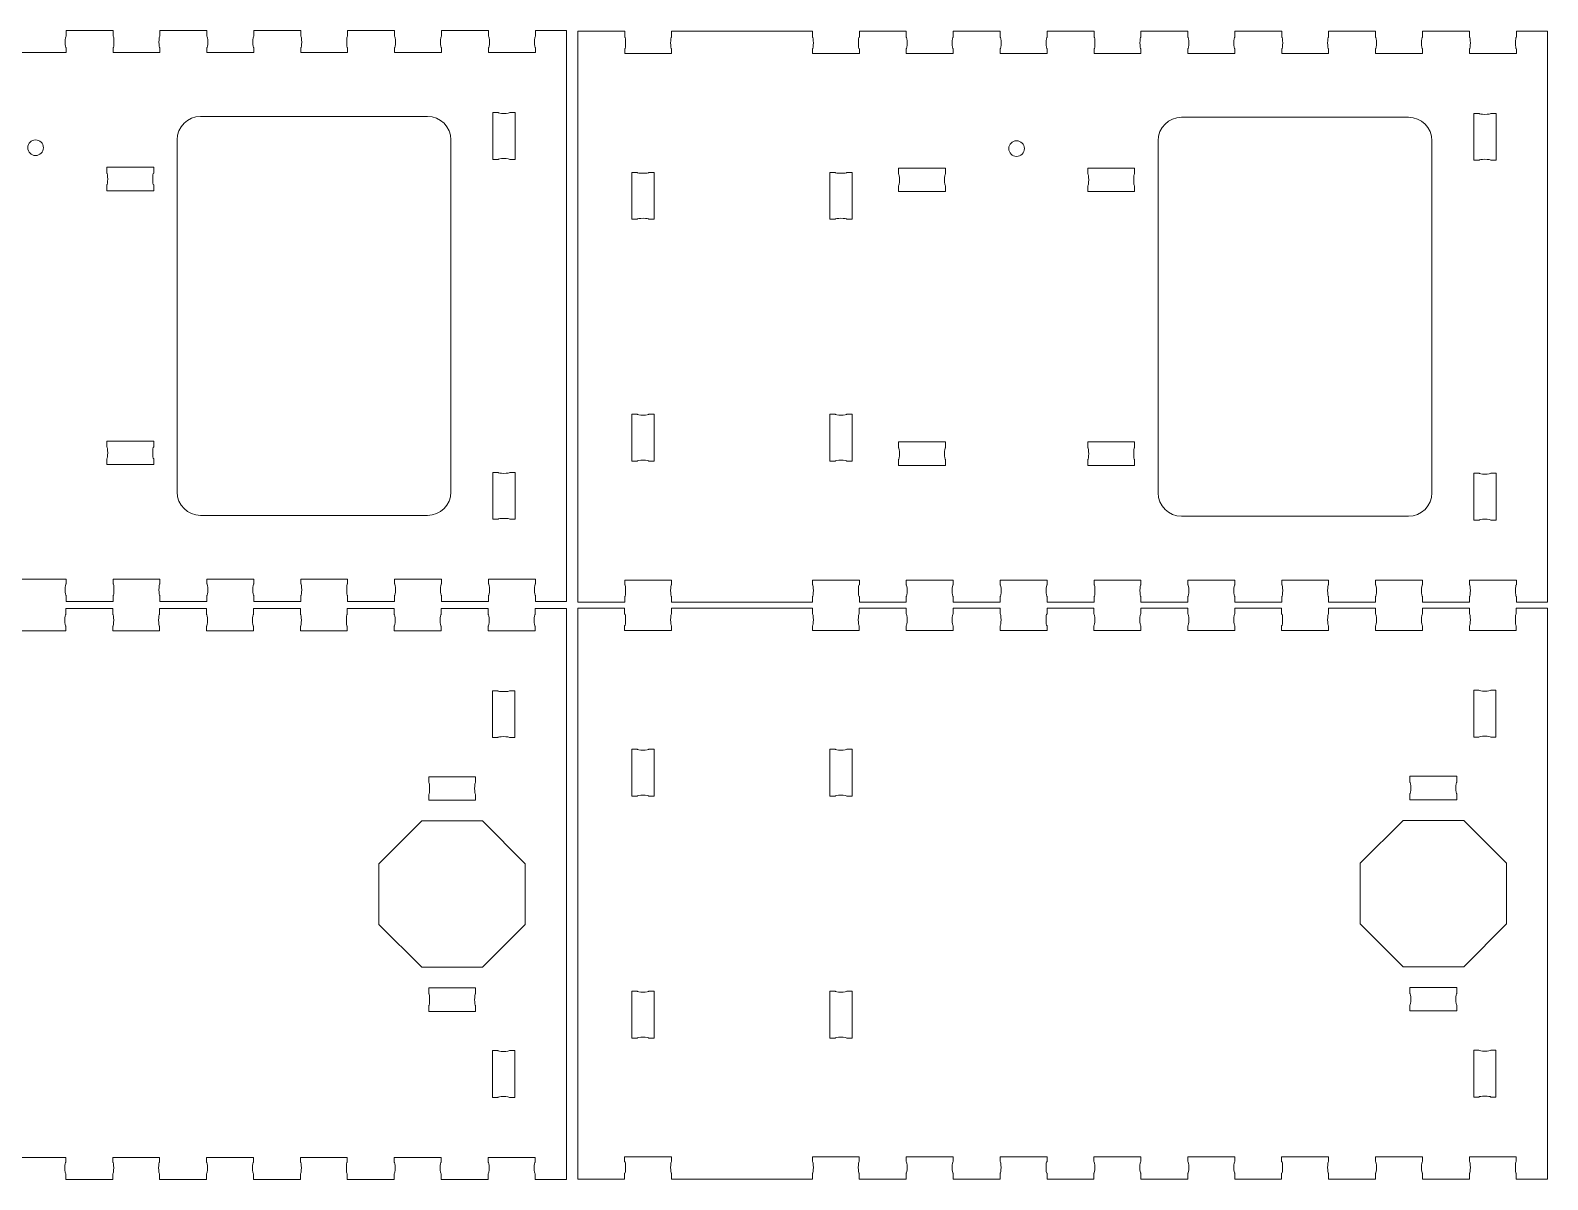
# Model space of a CAD drawing. Header units: inches. Extents: x 0.1 to 24.2, y 0.1 to 12.
# Drawn here: x 12.18 to 19.82, y 6.12 to 11.9 of the extents above; entities that cross this region are included whole.
import ezdxf

# ---------------------------------------------------------------- set-up
doc = ezdxf.new("R2010")
doc.units = ezdxf.units.IN
doc.header["$MEASUREMENT"] = 0
doc.layers.add('Hidden', color=7, linetype='Continuous', lineweight=0)
doc.layers.add('Visible', color=7, linetype='Continuous', lineweight=0)

msp = doc.modelspace()

# ---------------------------------------------------------------- linework, layer by layer
at = {"layer": 'Hidden', "color": 5, "lineweight": 0, "true_color": 0x0000ff}
for centre in [(12.2076, 11.3126), (17.1482, 11.3082)]:
    msp.add_circle(centre, 0.0394, dxfattribs=at)
at = {"layer": 'Visible', "color": 1, "lineweight": 0, "true_color": 0xff0000}
for p, q in [((12.3612, 11.8739), (12.3612, 11.9035)), ((12.3612, 11.9035), (12.5976, 11.9035)), ((12.5976, 11.8739), (12.5976, 11.9035)), ((12.8339, 11.8739), (12.8339, 11.9035)), ((12.8339, 11.9035), (13.0703, 11.9035)), ((13.0703, 11.8739), (13.0703, 11.9035)), ((13.3066, 11.8739), (13.3066, 11.9035)), ((13.3066, 11.9035), (13.543, 11.9035)), ((13.543, 11.8739), (13.543, 11.9035)), ((13.7793, 11.8739), (13.7793, 11.9035)), ((13.7793, 11.9035), (14.0157, 11.9035)), ((14.0157, 11.8739), (14.0157, 11.9035)), ((14.2521, 11.8739), (14.2521, 11.9035)), ((14.2521, 11.9035), (14.4884, 11.9035)), ((14.4884, 11.8739), (14.4884, 11.9035)), ((14.7248, 11.8739), (14.7248, 11.9035)), ((14.7248, 11.9035), (14.8823, 11.9035)), ((14.8823, 9.0278), (14.8823, 11.9035)), ((14.9382, 11.8991), (14.9382, 9.0235)), ((14.9382, 11.8991), (15.1746, 11.8991)), ((15.1746, 11.8696), (15.1746, 11.8991)), ((15.4109, 11.8696), (15.4109, 11.8991)), ((15.4109, 11.8991), (16.12, 11.8991)), ((16.12, 11.8696), (16.12, 11.8991)), ((16.3564, 11.8696), (16.3564, 11.8991)), ((16.3564, 11.8991), (16.5927, 11.8991)), ((16.5927, 11.8696), (16.5927, 11.8991)), ((16.8291, 11.8696), (16.8291, 11.8991)), ((16.8291, 11.8991), (17.0654, 11.8991)), ((17.0654, 11.8696), (17.0654, 11.8991)), ((17.3018, 11.8696), (17.3018, 11.8991)), ((17.3018, 11.8991), (17.5382, 11.8991)), ((17.5382, 11.8696), (17.5382, 11.8991)), ((17.7745, 11.8696), (17.7745, 11.8991)), ((17.7745, 11.8991), (18.0109, 11.8991)), ((18.0109, 11.8696), (18.0109, 11.8991)), ((18.2472, 11.8696), (18.2472, 11.8991)), ((18.2472, 11.8991), (18.4836, 11.8991)), ((18.4836, 11.8696), (18.4836, 11.8991)), ((18.7199, 11.8696), (18.7199, 11.8991)), ((18.7199, 11.8991), (18.9563, 11.8991)), ((18.9563, 11.8696), (18.9563, 11.8991)), ((19.1927, 11.8696), (19.1927, 11.8991)), ((19.1927, 11.8991), (19.429, 11.8991)), ((19.429, 11.8696), (19.429, 11.8991)), ((19.6654, 11.8696), (19.6654, 11.8991)), ((19.6654, 11.8991), (19.8229, 11.8991)), ((19.8229, 9.0235), (19.8229, 11.8991)), ((12.3612, 11.7912), (12.1248, 11.7912)), ((12.3612, 11.7912), (12.3612, 11.8148)), ((12.5976, 11.7912), (12.5976, 11.8148)), ((12.8339, 11.7912), (12.5976, 11.7912)), ((12.8339, 11.7912), (12.8339, 11.8148)), ((13.0703, 11.7912), (13.0703, 11.8148)), ((13.3066, 11.7912), (13.0703, 11.7912)), ((13.3066, 11.7912), (13.3066, 11.8148)), ((13.543, 11.7912), (13.543, 11.8148)), ((13.7793, 11.7912), (13.543, 11.7912)), ((13.7793, 11.7912), (13.7793, 11.8148)), ((14.0157, 11.7912), (14.0157, 11.8148)), ((14.2521, 11.7912), (14.0157, 11.7912)), ((14.2521, 11.7912), (14.2521, 11.8148)), ((14.4884, 11.7912), (14.4884, 11.8148)), ((14.7248, 11.7912), (14.4884, 11.7912)), ((14.7248, 11.7912), (14.7248, 11.8148)), ((15.1746, 11.7869), (15.1746, 11.8105)), ((15.4109, 11.7869), (15.1746, 11.7869)), ((15.4109, 11.7869), (15.4109, 11.8105)), ((16.12, 11.7869), (16.12, 11.8105)), ((16.3564, 11.7869), (16.12, 11.7869)), ((16.3564, 11.7869), (16.3564, 11.8105)), ((16.5927, 11.7869), (16.5927, 11.8105)), ((16.8291, 11.7869), (16.5927, 11.7869)), ((16.8291, 11.7869), (16.8291, 11.8105)), ((17.0654, 11.7869), (17.0654, 11.8105)), ((17.3018, 11.7869), (17.0654, 11.7869)), ((17.3018, 11.7869), (17.3018, 11.8105)), ((17.5382, 11.7869), (17.5382, 11.8105)), ((17.7745, 11.7869), (17.5382, 11.7869)), ((17.7745, 11.7869), (17.7745, 11.8105)), ((18.0109, 11.7869), (18.0109, 11.8105)), ((18.2472, 11.7869), (18.0109, 11.7869)), ((18.2472, 11.7869), (18.2472, 11.8105)), ((18.4836, 11.7869), (18.4836, 11.8105)), ((18.7199, 11.7869), (18.4836, 11.7869)), ((18.7199, 11.7869), (18.7199, 11.8105)), ((18.9563, 11.7869), (18.9563, 11.8105)), ((19.1927, 11.7869), (18.9563, 11.7869)), ((19.1927, 11.7869), (19.1927, 11.8105)), ((19.429, 11.7869), (19.429, 11.8105)), ((19.6654, 11.7869), (19.429, 11.7869)), ((19.6654, 11.7869), (19.6654, 11.8105)), ((13.0388, 11.4702), (14.1812, 11.4702)), ((14.5101, 11.2535), (14.5101, 11.4899)), ((14.5101, 11.4899), (14.5367, 11.4899)), ((14.5958, 11.4899), (14.6224, 11.4899)), ((14.6224, 11.2535), (14.6224, 11.4899)), ((17.9794, 11.4658), (19.1218, 11.4658)), ((19.4507, 11.2491), (19.4507, 11.4855)), ((19.4507, 11.4855), (19.4773, 11.4855)), ((19.5364, 11.4855), (19.563, 11.4855)), ((19.563, 11.2491), (19.563, 11.4855)), ((12.9206, 11.352), (12.9206, 9.5793)), ((14.2993, 11.352), (14.2993, 9.5793)), ((17.8612, 11.3476), (17.8612, 9.575)), ((19.2399, 11.3476), (19.2399, 9.575)), ((14.5101, 11.2535), (14.5367, 11.2535)), ((14.5958, 11.2535), (14.6224, 11.2535)), ((19.4507, 11.2491), (19.4773, 11.2491)), ((19.5364, 11.2491), (19.563, 11.2491)), ((12.8024, 11.2141), (12.566, 11.2141)), ((12.566, 11.2141), (12.566, 11.1846)), ((12.8024, 11.2141), (12.8024, 11.1846)), ((15.211, 11.1885), (15.211, 10.9521)), ((15.211, 11.1885), (15.2376, 11.1885)), ((15.2967, 11.1885), (15.3233, 11.1885)), ((15.3233, 11.1885), (15.3233, 10.9521)), ((16.2077, 11.1885), (16.2077, 10.9521)), ((16.2343, 11.1885), (16.2077, 11.1885)), ((16.3199, 11.1885), (16.2933, 11.1885)), ((16.3199, 11.1885), (16.3199, 10.9521)), ((16.5533, 11.2098), (16.7897, 11.2098)), ((16.5533, 11.2098), (16.5533, 11.1802)), ((16.7897, 11.2098), (16.7897, 11.1802)), ((17.743, 11.2098), (17.5066, 11.2098)), ((17.5066, 11.2098), (17.5066, 11.1802)), ((17.743, 11.2098), (17.743, 11.1802)), ((12.566, 11.1255), (12.566, 11.0959)), ((12.8024, 11.0959), (12.566, 11.0959)), ((12.8024, 11.1255), (12.8024, 11.0959)), ((16.5533, 11.1211), (16.5533, 11.0916)), ((16.5533, 11.0916), (16.7897, 11.0916)), ((16.7897, 11.1211), (16.7897, 11.0916)), ((17.5066, 11.1211), (17.5066, 11.0916)), ((17.743, 11.0916), (17.5066, 11.0916)), ((17.743, 11.1211), (17.743, 11.0916)), ((15.211, 10.9521), (15.2376, 10.9521)), ((15.2967, 10.9521), (15.3233, 10.9521)), ((16.2343, 10.9521), (16.2077, 10.9521)), ((16.3199, 10.9521), (16.2933, 10.9521)), ((15.211, 9.9705), (15.2376, 9.9705)), ((15.211, 9.7341), (15.211, 9.9705)), ((15.2967, 9.9705), (15.3233, 9.9705)), ((15.3233, 9.7341), (15.3233, 9.9705)), ((16.2077, 9.7341), (16.2077, 9.9705)), ((16.2343, 9.9705), (16.2077, 9.9705)), ((16.3199, 9.9705), (16.2933, 9.9705)), ((16.3199, 9.7341), (16.3199, 9.9705)), ((12.8024, 9.8354), (12.566, 9.8354)), ((12.566, 9.8058), (12.566, 9.8354)), ((12.8024, 9.8058), (12.8024, 9.8354)), ((16.5533, 9.831), (16.7897, 9.831)), ((16.5533, 9.8015), (16.5533, 9.831)), ((16.7897, 9.8015), (16.7897, 9.831)), ((17.743, 9.831), (17.5066, 9.831)), ((17.5066, 9.8015), (17.5066, 9.831)), ((17.743, 9.8015), (17.743, 9.831)), ((12.566, 9.7172), (12.566, 9.7467)), ((12.8024, 9.7172), (12.566, 9.7172)), ((12.8024, 9.7172), (12.8024, 9.7467)), ((15.211, 9.7341), (15.2376, 9.7341)), ((15.2967, 9.7341), (15.3233, 9.7341)), ((16.2343, 9.7341), (16.2077, 9.7341)), ((16.3199, 9.7341), (16.2933, 9.7341)), ((16.5533, 9.7128), (16.5533, 9.7424)), ((16.5533, 9.7128), (16.7897, 9.7128)), ((16.7897, 9.7128), (16.7897, 9.7424)), ((17.5066, 9.7128), (17.5066, 9.7424)), ((17.743, 9.7128), (17.5066, 9.7128)), ((17.743, 9.7128), (17.743, 9.7424)), ((14.5101, 9.6778), (14.5101, 9.4414)), ((14.5101, 9.6778), (14.5367, 9.6778)), ((14.5958, 9.6778), (14.6224, 9.6778)), ((14.6224, 9.6778), (14.6224, 9.4414)), ((19.4507, 9.6734), (19.4507, 9.4371)), ((19.4507, 9.6734), (19.4773, 9.6734)), ((19.5364, 9.6734), (19.563, 9.6734)), ((19.563, 9.6734), (19.563, 9.4371)), ((13.0388, 9.4611), (14.1812, 9.4611)), ((14.5101, 9.4414), (14.5367, 9.4414)), ((14.5958, 9.4414), (14.6224, 9.4414)), ((17.9794, 9.4568), (19.1218, 9.4568)), ((19.4507, 9.4371), (19.4773, 9.4371)), ((19.5364, 9.4371), (19.563, 9.4371)), ((12.3612, 9.1401), (12.1248, 9.1401)), ((12.3612, 9.1401), (12.3612, 9.1164)), ((12.8339, 9.1401), (12.5976, 9.1401)), ((12.5976, 9.1401), (12.5976, 9.1164)), ((12.8339, 9.1401), (12.8339, 9.1164)), ((13.3066, 9.1401), (13.0703, 9.1401)), ((13.0703, 9.1401), (13.0703, 9.1164)), ((13.3066, 9.1401), (13.3066, 9.1164)), ((13.7793, 9.1401), (13.543, 9.1401)), ((13.543, 9.1401), (13.543, 9.1164)), ((13.7793, 9.1401), (13.7793, 9.1164)), ((14.2521, 9.1401), (14.0157, 9.1401)), ((14.0157, 9.1401), (14.0157, 9.1164)), ((14.2521, 9.1401), (14.2521, 9.1164)), ((14.7248, 9.1401), (14.4884, 9.1401)), ((14.4884, 9.1401), (14.4884, 9.1164)), ((14.7248, 9.1401), (14.7248, 9.1164)), ((15.4109, 9.1357), (15.1746, 9.1357)), ((15.1746, 9.1357), (15.1746, 9.1121)), ((15.4109, 9.1357), (15.4109, 9.1121)), ((16.3564, 9.1357), (16.12, 9.1357)), ((16.12, 9.1357), (16.12, 9.1121)), ((16.3564, 9.1357), (16.3564, 9.1121)), ((16.8291, 9.1357), (16.5927, 9.1357)), ((16.5927, 9.1357), (16.5927, 9.1121)), ((16.8291, 9.1357), (16.8291, 9.1121)), ((17.3018, 9.1357), (17.0654, 9.1357)), ((17.0654, 9.1357), (17.0654, 9.1121)), ((17.3018, 9.1357), (17.3018, 9.1121)), ((17.7745, 9.1357), (17.5382, 9.1357)), ((17.5382, 9.1357), (17.5382, 9.1121)), ((17.7745, 9.1357), (17.7745, 9.1121)), ((18.2472, 9.1357), (18.0109, 9.1357)), ((18.0109, 9.1357), (18.0109, 9.1121)), ((18.2472, 9.1357), (18.2472, 9.1121)), ((18.7199, 9.1357), (18.4836, 9.1357)), ((18.4836, 9.1357), (18.4836, 9.1121)), ((18.7199, 9.1357), (18.7199, 9.1121)), ((19.1927, 9.1357), (18.9563, 9.1357)), ((18.9563, 9.1357), (18.9563, 9.1121)), ((19.1927, 9.1357), (19.1927, 9.1121)), ((19.6654, 9.1357), (19.429, 9.1357)), ((19.429, 9.1357), (19.429, 9.1121)), ((19.6654, 9.1357), (19.6654, 9.1121)), ((12.3612, 9.0573), (12.3612, 9.0278)), ((12.3612, 9.0278), (12.5976, 9.0278)), ((12.5976, 9.0573), (12.5976, 9.0278)), ((12.8339, 9.0573), (12.8339, 9.0278)), ((12.8339, 9.0278), (13.0703, 9.0278)), ((13.0703, 9.0573), (13.0703, 9.0278)), ((13.3066, 9.0573), (13.3066, 9.0278)), ((13.3066, 9.0278), (13.543, 9.0278)), ((13.543, 9.0573), (13.543, 9.0278)), ((13.7793, 9.0573), (13.7793, 9.0278)), ((13.7793, 9.0278), (14.0157, 9.0278)), ((14.0157, 9.0573), (14.0157, 9.0278)), ((14.2521, 9.0573), (14.2521, 9.0278)), ((14.2521, 9.0278), (14.4884, 9.0278)), ((14.4884, 9.0573), (14.4884, 9.0278)), ((14.7248, 9.0573), (14.7248, 9.0278)), ((14.7248, 9.0278), (14.8823, 9.0278)), ((14.9382, 9.0235), (15.1746, 9.0235)), ((15.1746, 9.053), (15.1746, 9.0235)), ((15.4109, 9.053), (15.4109, 9.0235)), ((15.4109, 9.0235), (16.12, 9.0235)), ((16.12, 9.053), (16.12, 9.0235)), ((16.3564, 9.053), (16.3564, 9.0235)), ((16.3564, 9.0235), (16.5927, 9.0235)), ((16.5927, 9.053), (16.5927, 9.0235)), ((16.8291, 9.053), (16.8291, 9.0235)), ((16.8291, 9.0235), (17.0654, 9.0235)), ((17.0654, 9.053), (17.0654, 9.0235)), ((17.3018, 9.053), (17.3018, 9.0235)), ((17.3018, 9.0235), (17.5382, 9.0235)), ((17.5382, 9.053), (17.5382, 9.0235)), ((17.7745, 9.053), (17.7745, 9.0235)), ((17.7745, 9.0235), (18.0109, 9.0235)), ((18.0109, 9.053), (18.0109, 9.0235)), ((18.2472, 9.053), (18.2472, 9.0235)), ((18.2472, 9.0235), (18.4836, 9.0235)), ((18.4836, 9.053), (18.4836, 9.0235)), ((18.7199, 9.053), (18.7199, 9.0235)), ((18.7199, 9.0235), (18.9563, 9.0235)), ((18.9563, 9.053), (18.9563, 9.0235)), ((19.1927, 9.053), (19.1927, 9.0235)), ((19.1927, 9.0235), (19.429, 9.0235)), ((19.429, 9.053), (19.429, 9.0235)), ((19.6654, 9.053), (19.6654, 9.0235)), ((19.6654, 9.0235), (19.8229, 9.0235)), ((12.3596, 8.9627), (12.3596, 8.9922)), ((12.3596, 8.9922), (12.5959, 8.9922)), ((12.5959, 8.9627), (12.5959, 8.9922)), ((12.8323, 8.9627), (12.8323, 8.9922)), ((12.8323, 8.9922), (13.0687, 8.9922)), ((13.0687, 8.9627), (13.0687, 8.9922)), ((13.305, 8.9627), (13.305, 8.9922)), ((13.305, 8.9922), (13.5414, 8.9922)), ((13.5414, 8.9627), (13.5414, 8.9922)), ((13.7777, 8.9627), (13.7777, 8.9922)), ((13.7777, 8.9922), (14.0141, 8.9922)), ((14.0141, 8.9627), (14.0141, 8.9922)), ((14.2504, 8.9627), (14.2504, 8.9922)), ((14.2504, 8.9922), (14.4868, 8.9922)), ((14.4868, 8.9627), (14.4868, 8.9922)), ((14.7232, 8.9627), (14.7232, 8.9922)), ((14.7232, 8.9922), (14.8807, 8.9922)), ((14.8807, 6.1165), (14.8807, 8.9922)), ((14.938, 8.9945), (14.938, 6.1188)), ((14.938, 8.9945), (15.1743, 8.9945)), ((15.1743, 8.965), (15.1743, 8.9945)), ((15.4107, 8.965), (15.4107, 8.9945)), ((15.4107, 8.9945), (16.1198, 8.9945)), ((16.1198, 8.965), (16.1198, 8.9945)), ((16.3561, 8.965), (16.3561, 8.9945)), ((16.3561, 8.9945), (16.5925, 8.9945)), ((16.5925, 8.965), (16.5925, 8.9945)), ((16.8288, 8.965), (16.8288, 8.9945)), ((16.8288, 8.9945), (17.0652, 8.9945)), ((17.0652, 8.965), (17.0652, 8.9945)), ((17.3016, 8.965), (17.3016, 8.9945)), ((17.3016, 8.9945), (17.5379, 8.9945)), ((17.5379, 8.965), (17.5379, 8.9945)), ((17.7743, 8.965), (17.7743, 8.9945)), ((17.7743, 8.9945), (18.0106, 8.9945)), ((18.0106, 8.965), (18.0106, 8.9945)), ((18.247, 8.965), (18.247, 8.9945)), ((18.247, 8.9945), (18.4833, 8.9945)), ((18.4833, 8.965), (18.4833, 8.9945)), ((18.7197, 8.965), (18.7197, 8.9945)), ((18.7197, 8.9945), (18.9561, 8.9945)), ((18.9561, 8.965), (18.9561, 8.9945)), ((19.1924, 8.965), (19.1924, 8.9945)), ((19.1924, 8.9945), (19.4288, 8.9945)), ((19.4288, 8.965), (19.4288, 8.9945)), ((19.6651, 8.965), (19.6651, 8.9945)), ((19.6651, 8.9945), (19.8227, 8.9945)), ((19.8227, 6.1188), (19.8227, 8.9945)), ((12.3596, 8.8799), (12.1232, 8.8799)), ((12.3596, 8.8799), (12.3596, 8.9036)), ((12.5959, 8.8799), (12.5959, 8.9036)), ((12.8323, 8.8799), (12.5959, 8.8799)), ((12.8323, 8.8799), (12.8323, 8.9036)), ((13.0687, 8.8799), (13.0687, 8.9036)), ((13.305, 8.8799), (13.0687, 8.8799)), ((13.305, 8.8799), (13.305, 8.9036)), ((13.5414, 8.8799), (13.5414, 8.9036)), ((13.7777, 8.8799), (13.5414, 8.8799)), ((13.7777, 8.8799), (13.7777, 8.9036)), ((14.0141, 8.8799), (14.0141, 8.9036)), ((14.2504, 8.8799), (14.0141, 8.8799)), ((14.2504, 8.8799), (14.2504, 8.9036)), ((14.4868, 8.8799), (14.4868, 8.9036)), ((14.7232, 8.8799), (14.4868, 8.8799)), ((14.7232, 8.8799), (14.7232, 8.9036)), ((15.1743, 8.8822), (15.1743, 8.9059)), ((15.4107, 8.8822), (15.1743, 8.8822)), ((15.4107, 8.8822), (15.4107, 8.9059)), ((16.1198, 8.8822), (16.1198, 8.9059)), ((16.3561, 8.8822), (16.1198, 8.8822)), ((16.3561, 8.8822), (16.3561, 8.9059)), ((16.5925, 8.8822), (16.5925, 8.9059)), ((16.8288, 8.8822), (16.5925, 8.8822)), ((16.8288, 8.8822), (16.8288, 8.9059)), ((17.0652, 8.8822), (17.0652, 8.9059)), ((17.3016, 8.8822), (17.0652, 8.8822)), ((17.3016, 8.8822), (17.3016, 8.9059)), ((17.5379, 8.8822), (17.5379, 8.9059)), ((17.7743, 8.8822), (17.5379, 8.8822)), ((17.7743, 8.8822), (17.7743, 8.9059)), ((18.0106, 8.8822), (18.0106, 8.9059)), ((18.247, 8.8822), (18.0106, 8.8822)), ((18.247, 8.8822), (18.247, 8.9059)), ((18.4833, 8.8822), (18.4833, 8.9059)), ((18.7197, 8.8822), (18.4833, 8.8822)), ((18.7197, 8.8822), (18.7197, 8.9059)), ((18.9561, 8.8822), (18.9561, 8.9059)), ((19.1924, 8.8822), (18.9561, 8.8822)), ((19.1924, 8.8822), (19.1924, 8.9059)), ((19.4288, 8.8822), (19.4288, 8.9059)), ((19.6651, 8.8822), (19.4288, 8.8822)), ((19.6651, 8.8822), (19.6651, 8.9059)), ((14.5085, 8.3422), (14.5085, 8.5786)), ((14.5085, 8.5786), (14.5351, 8.5786)), ((14.5942, 8.5786), (14.6207, 8.5786)), ((14.6207, 8.3422), (14.6207, 8.5786)), ((19.4504, 8.3445), (19.4504, 8.5809)), ((19.4504, 8.5809), (19.477, 8.5809)), ((19.5361, 8.5809), (19.5627, 8.5809)), ((19.5627, 8.3445), (19.5627, 8.5809)), ((14.5085, 8.3422), (14.5351, 8.3422)), ((14.5942, 8.3422), (14.6207, 8.3422)), ((19.4504, 8.3445), (19.477, 8.3445)), ((19.5361, 8.3445), (19.5627, 8.3445)), ((15.2108, 8.2839), (15.2108, 8.0475)), ((15.2108, 8.2839), (15.2374, 8.2839)), ((15.2965, 8.2839), (15.3231, 8.2839)), ((15.3231, 8.2839), (15.3231, 8.0475)), ((16.2074, 8.2839), (16.2074, 8.0475)), ((16.234, 8.2839), (16.2074, 8.2839)), ((16.3197, 8.2839), (16.2931, 8.2839)), ((16.3197, 8.2839), (16.3197, 8.0475)), ((14.1874, 8.1453), (14.4238, 8.1453)), ((14.1874, 8.1157), (14.1874, 8.1453)), ((14.4238, 8.1157), (14.4238, 8.1453)), ((19.1294, 8.1476), (19.3657, 8.1476)), ((19.1294, 8.118), (19.1294, 8.1476)), ((19.3657, 8.118), (19.3657, 8.1476)), ((14.1874, 8.0271), (14.1874, 8.0566)), ((14.1874, 8.0271), (14.4238, 8.0271)), ((14.4238, 8.0271), (14.4238, 8.0566)), ((15.2108, 8.0475), (15.2374, 8.0475)), ((15.2965, 8.0475), (15.3231, 8.0475)), ((16.234, 8.0475), (16.2074, 8.0475)), ((16.3197, 8.0475), (16.2931, 8.0475)), ((19.1294, 8.0294), (19.1294, 8.0589)), ((19.1294, 8.0294), (19.3657, 8.0294)), ((19.3657, 8.0294), (19.3657, 8.0589)), ((14.153, 7.9229), (13.9371, 7.707)), ((14.4582, 7.9229), (14.153, 7.9229)), ((14.6741, 7.707), (14.4582, 7.9229)), ((19.0949, 7.9252), (18.879, 7.7093)), ((19.4002, 7.9252), (19.0949, 7.9252)), ((19.6161, 7.7093), (19.4002, 7.9252)), ((13.9371, 7.707), (13.9371, 7.4017)), ((14.6741, 7.4017), (14.6741, 7.707)), ((18.879, 7.7093), (18.879, 7.404)), ((19.6161, 7.404), (19.6161, 7.7093)), ((13.9371, 7.4017), (14.153, 7.1858)), ((14.4582, 7.1858), (14.6741, 7.4017)), ((18.879, 7.404), (19.0949, 7.1882)), ((19.4002, 7.1882), (19.6161, 7.404)), ((14.153, 7.1858), (14.4582, 7.1858)), ((19.0949, 7.1882), (19.4002, 7.1882)), ((14.1874, 7.0817), (14.4238, 7.0817)), ((14.1874, 7.0817), (14.1874, 7.0521)), ((14.4238, 7.0817), (14.4238, 7.0521)), ((15.2108, 7.0658), (15.2374, 7.0658)), ((15.2108, 6.8295), (15.2108, 7.0658)), ((15.2965, 7.0658), (15.3231, 7.0658)), ((15.3231, 6.8295), (15.3231, 7.0658)), ((16.2074, 6.8295), (16.2074, 7.0658)), ((16.234, 7.0658), (16.2074, 7.0658)), ((16.3197, 7.0658), (16.2931, 7.0658)), ((16.3197, 6.8295), (16.3197, 7.0658)), ((19.1294, 7.084), (19.3657, 7.084)), ((19.1294, 7.084), (19.1294, 7.0544)), ((19.3657, 7.084), (19.3657, 7.0544)), ((14.1874, 6.993), (14.1874, 6.9635)), ((14.1874, 6.9635), (14.4238, 6.9635)), ((14.4238, 6.993), (14.4238, 6.9635)), ((19.1294, 6.9953), (19.1294, 6.9658)), ((19.1294, 6.9658), (19.3657, 6.9658)), ((19.3657, 6.9953), (19.3657, 6.9658)), ((15.2108, 6.8295), (15.2374, 6.8295)), ((15.2965, 6.8295), (15.3231, 6.8295)), ((16.234, 6.8295), (16.2074, 6.8295)), ((16.3197, 6.8295), (16.2931, 6.8295)), ((14.5085, 6.7665), (14.5085, 6.5302)), ((14.5085, 6.7665), (14.5351, 6.7665)), ((14.5942, 6.7665), (14.6207, 6.7665)), ((14.6207, 6.7665), (14.6207, 6.5302)), ((19.4504, 6.7688), (19.4504, 6.5325)), ((19.4504, 6.7688), (19.477, 6.7688)), ((19.5361, 6.7688), (19.5627, 6.7688)), ((19.5627, 6.7688), (19.5627, 6.5325)), ((14.5085, 6.5302), (14.5351, 6.5302)), ((14.5942, 6.5302), (14.6207, 6.5302)), ((19.4504, 6.5325), (19.477, 6.5325)), ((19.5361, 6.5325), (19.5627, 6.5325)), ((12.3596, 6.2288), (12.1232, 6.2288)), ((12.3596, 6.2288), (12.3596, 6.2052)), ((12.8323, 6.2288), (12.5959, 6.2288)), ((12.5959, 6.2288), (12.5959, 6.2052)), ((12.8323, 6.2288), (12.8323, 6.2052)), ((13.305, 6.2288), (13.0687, 6.2288)), ((13.0687, 6.2288), (13.0687, 6.2052)), ((13.305, 6.2288), (13.305, 6.2052)), ((13.7777, 6.2288), (13.5414, 6.2288)), ((13.5414, 6.2288), (13.5414, 6.2052)), ((13.7777, 6.2288), (13.7777, 6.2052)), ((14.2504, 6.2288), (14.0141, 6.2288)), ((14.0141, 6.2288), (14.0141, 6.2052)), ((14.2504, 6.2288), (14.2504, 6.2052)), ((14.7232, 6.2288), (14.4868, 6.2288)), ((14.4868, 6.2288), (14.4868, 6.2052)), ((14.7232, 6.2288), (14.7232, 6.2052)), ((15.4107, 6.2311), (15.1743, 6.2311)), ((15.1743, 6.2311), (15.1743, 6.2075)), ((15.4107, 6.2311), (15.4107, 6.2075)), ((16.3561, 6.2311), (16.1198, 6.2311)), ((16.1198, 6.2311), (16.1198, 6.2075)), ((16.3561, 6.2311), (16.3561, 6.2075)), ((16.8288, 6.2311), (16.5925, 6.2311)), ((16.5925, 6.2311), (16.5925, 6.2075)), ((16.8288, 6.2311), (16.8288, 6.2075)), ((17.3016, 6.2311), (17.0652, 6.2311)), ((17.0652, 6.2311), (17.0652, 6.2075)), ((17.3016, 6.2311), (17.3016, 6.2075)), ((17.7743, 6.2311), (17.5379, 6.2311)), ((17.5379, 6.2311), (17.5379, 6.2075)), ((17.7743, 6.2311), (17.7743, 6.2075)), ((18.247, 6.2311), (18.0106, 6.2311)), ((18.0106, 6.2311), (18.0106, 6.2075)), ((18.247, 6.2311), (18.247, 6.2075)), ((18.7197, 6.2311), (18.4833, 6.2311)), ((18.4833, 6.2311), (18.4833, 6.2075)), ((18.7197, 6.2311), (18.7197, 6.2075)), ((19.1924, 6.2311), (18.9561, 6.2311)), ((18.9561, 6.2311), (18.9561, 6.2075)), ((19.1924, 6.2311), (19.1924, 6.2075)), ((19.6651, 6.2311), (19.4288, 6.2311)), ((19.4288, 6.2311), (19.4288, 6.2075)), ((19.6651, 6.2311), (19.6651, 6.2075)), ((12.3596, 6.1461), (12.3596, 6.1165)), ((12.3596, 6.1165), (12.5959, 6.1165)), ((12.5959, 6.1461), (12.5959, 6.1165)), ((12.8323, 6.1461), (12.8323, 6.1165)), ((12.8323, 6.1165), (13.0687, 6.1165)), ((13.0687, 6.1461), (13.0687, 6.1165)), ((13.305, 6.1461), (13.305, 6.1165)), ((13.305, 6.1165), (13.5414, 6.1165)), ((13.5414, 6.1461), (13.5414, 6.1165)), ((13.7777, 6.1461), (13.7777, 6.1165)), ((13.7777, 6.1165), (14.0141, 6.1165)), ((14.0141, 6.1461), (14.0141, 6.1165)), ((14.2504, 6.1461), (14.2504, 6.1165)), ((14.2504, 6.1165), (14.4868, 6.1165)), ((14.4868, 6.1461), (14.4868, 6.1165)), ((14.7232, 6.1461), (14.7232, 6.1165)), ((14.7232, 6.1165), (14.8807, 6.1165)), ((14.938, 6.1188), (15.1743, 6.1188)), ((15.1743, 6.1484), (15.1743, 6.1188)), ((15.4107, 6.1484), (15.4107, 6.1188)), ((15.4107, 6.1188), (16.1198, 6.1188)), ((16.1198, 6.1484), (16.1198, 6.1188)), ((16.3561, 6.1484), (16.3561, 6.1188)), ((16.3561, 6.1188), (16.5925, 6.1188)), ((16.5925, 6.1484), (16.5925, 6.1188)), ((16.8288, 6.1484), (16.8288, 6.1188)), ((16.8288, 6.1188), (17.0652, 6.1188)), ((17.0652, 6.1484), (17.0652, 6.1188)), ((17.3016, 6.1484), (17.3016, 6.1188)), ((17.3016, 6.1188), (17.5379, 6.1188)), ((17.5379, 6.1484), (17.5379, 6.1188)), ((17.7743, 6.1484), (17.7743, 6.1188)), ((17.7743, 6.1188), (18.0106, 6.1188)), ((18.0106, 6.1484), (18.0106, 6.1188)), ((18.247, 6.1484), (18.247, 6.1188)), ((18.247, 6.1188), (18.4833, 6.1188)), ((18.4833, 6.1484), (18.4833, 6.1188)), ((18.7197, 6.1484), (18.7197, 6.1188)), ((18.7197, 6.1188), (18.9561, 6.1188)), ((18.9561, 6.1484), (18.9561, 6.1188)), ((19.1924, 6.1484), (19.1924, 6.1188)), ((19.1924, 6.1188), (19.4288, 6.1188)), ((19.4288, 6.1484), (19.4288, 6.1188)), ((19.6651, 6.1484), (19.6651, 6.1188)), ((19.6651, 6.1188), (19.8227, 6.1188))]:
    msp.add_line(p, q, dxfattribs=at)
for points in [[(12.3612, 11.8148), (12.3585, 11.8148), (12.3563, 11.8281), (12.3563, 11.8444), (12.3563, 11.8607), (12.3585, 11.8739), (12.3612, 11.8739)], [(12.5976, 11.8739), (12.6003, 11.8739), (12.6025, 11.8607), (12.6025, 11.8444), (12.6025, 11.8281), (12.6003, 11.8148), (12.5976, 11.8148)], [(12.8339, 11.8148), (12.8312, 11.8148), (12.829, 11.8281), (12.829, 11.8444), (12.829, 11.8607), (12.8312, 11.8739), (12.8339, 11.8739)], [(13.0703, 11.8739), (13.073, 11.8739), (13.0752, 11.8607), (13.0752, 11.8444), (13.0752, 11.8281), (13.073, 11.8148), (13.0703, 11.8148)], [(13.3066, 11.8148), (13.3039, 11.8148), (13.3017, 11.8281), (13.3017, 11.8444), (13.3017, 11.8607), (13.3039, 11.8739), (13.3066, 11.8739)], [(13.543, 11.8739), (13.5457, 11.8739), (13.5479, 11.8607), (13.5479, 11.8444), (13.5479, 11.8281), (13.5457, 11.8148), (13.543, 11.8148)], [(13.7793, 11.8148), (13.7766, 11.8148), (13.7744, 11.8281), (13.7744, 11.8444), (13.7744, 11.8607), (13.7766, 11.8739), (13.7793, 11.8739)], [(14.0157, 11.8739), (14.0184, 11.8739), (14.0206, 11.8607), (14.0206, 11.8444), (14.0206, 11.8281), (14.0184, 11.8148), (14.0157, 11.8148)], [(14.2521, 11.8148), (14.2493, 11.8148), (14.2471, 11.8281), (14.2471, 11.8444), (14.2471, 11.8607), (14.2493, 11.8739), (14.2521, 11.8739)], [(14.4884, 11.8739), (14.4911, 11.8739), (14.4933, 11.8607), (14.4933, 11.8444), (14.4933, 11.8281), (14.4911, 11.8148), (14.4884, 11.8148)], [(14.7248, 11.8148), (14.7221, 11.8148), (14.7199, 11.8281), (14.7199, 11.8444), (14.7199, 11.8607), (14.7221, 11.8739), (14.7248, 11.8739)], [(15.1746, 11.8696), (15.1773, 11.8696), (15.1795, 11.8564), (15.1795, 11.84), (15.1795, 11.8237), (15.1773, 11.8105), (15.1746, 11.8105)], [(15.4109, 11.8105), (15.4082, 11.8105), (15.406, 11.8237), (15.406, 11.84), (15.406, 11.8564), (15.4082, 11.8696), (15.4109, 11.8696)], [(16.12, 11.8696), (16.1227, 11.8696), (16.1249, 11.8564), (16.1249, 11.84), (16.1249, 11.8237), (16.1227, 11.8105), (16.12, 11.8105)], [(16.3564, 11.8105), (16.3537, 11.8105), (16.3514, 11.8237), (16.3514, 11.84), (16.3514, 11.8564), (16.3537, 11.8696), (16.3564, 11.8696)], [(16.5927, 11.8696), (16.5955, 11.8696), (16.5977, 11.8564), (16.5977, 11.84), (16.5977, 11.8237), (16.5955, 11.8105), (16.5927, 11.8105)], [(16.8291, 11.8105), (16.8264, 11.8105), (16.8242, 11.8237), (16.8242, 11.84), (16.8242, 11.8564), (16.8264, 11.8696), (16.8291, 11.8696)], [(17.0654, 11.8696), (17.0682, 11.8696), (17.0704, 11.8564), (17.0704, 11.84), (17.0704, 11.8237), (17.0682, 11.8105), (17.0654, 11.8105)], [(17.3018, 11.8105), (17.2991, 11.8105), (17.2969, 11.8237), (17.2969, 11.84), (17.2969, 11.8564), (17.2991, 11.8696), (17.3018, 11.8696)], [(17.5382, 11.8696), (17.5409, 11.8696), (17.5431, 11.8564), (17.5431, 11.84), (17.5431, 11.8237), (17.5409, 11.8105), (17.5382, 11.8105)], [(17.7745, 11.8105), (17.7718, 11.8105), (17.7696, 11.8237), (17.7696, 11.84), (17.7696, 11.8564), (17.7718, 11.8696), (17.7745, 11.8696)], [(18.0109, 11.8696), (18.0136, 11.8696), (18.0158, 11.8564), (18.0158, 11.84), (18.0158, 11.8237), (18.0136, 11.8105), (18.0109, 11.8105)], [(18.2472, 11.8105), (18.2445, 11.8105), (18.2423, 11.8237), (18.2423, 11.84), (18.2423, 11.8564), (18.2445, 11.8696), (18.2472, 11.8696)], [(18.4836, 11.8696), (18.4863, 11.8696), (18.4885, 11.8564), (18.4885, 11.84), (18.4885, 11.8237), (18.4863, 11.8105), (18.4836, 11.8105)], [(18.7199, 11.8105), (18.7172, 11.8105), (18.715, 11.8237), (18.715, 11.84), (18.715, 11.8564), (18.7172, 11.8696), (18.7199, 11.8696)], [(18.9563, 11.8696), (18.959, 11.8696), (18.9612, 11.8564), (18.9612, 11.84), (18.9612, 11.8237), (18.959, 11.8105), (18.9563, 11.8105)], [(19.1927, 11.8105), (19.1899, 11.8105), (19.1877, 11.8237), (19.1877, 11.84), (19.1877, 11.8564), (19.1899, 11.8696), (19.1927, 11.8696)], [(19.429, 11.8696), (19.4317, 11.8696), (19.4339, 11.8564), (19.4339, 11.84), (19.4339, 11.8237), (19.4317, 11.8105), (19.429, 11.8105)], [(19.6654, 11.8105), (19.6627, 11.8105), (19.6605, 11.8237), (19.6605, 11.84), (19.6605, 11.8564), (19.6627, 11.8696), (19.6654, 11.8696)], [(14.5367, 11.4899), (14.5367, 11.4871), (14.5499, 11.4849), (14.5662, 11.4849), (14.5825, 11.4849), (14.5958, 11.4871), (14.5958, 11.4899)], [(19.4773, 11.4855), (19.4773, 11.4828), (19.4905, 11.4806), (19.5068, 11.4806), (19.5231, 11.4806), (19.5364, 11.4828), (19.5364, 11.4855)], [(14.5958, 11.2535), (14.5958, 11.2562), (14.5825, 11.2584), (14.5662, 11.2584), (14.5499, 11.2584), (14.5367, 11.2562), (14.5367, 11.2535)], [(19.5364, 11.2491), (19.5364, 11.2519), (19.5231, 11.2541), (19.5068, 11.2541), (19.4905, 11.2541), (19.4773, 11.2519), (19.4773, 11.2491)], [(12.566, 11.1255), (12.5688, 11.1255), (12.571, 11.1387), (12.571, 11.155), (12.571, 11.1713), (12.5688, 11.1846), (12.566, 11.1846)], [(12.8024, 11.1846), (12.7997, 11.1846), (12.7975, 11.1713), (12.7975, 11.155), (12.7975, 11.1387), (12.7997, 11.1255), (12.8024, 11.1255)], [(15.2376, 11.1885), (15.2376, 11.1858), (15.2508, 11.1836), (15.2672, 11.1836), (15.2835, 11.1836), (15.2967, 11.1858), (15.2967, 11.1885)], [(16.2343, 11.1885), (16.2343, 11.1858), (16.2475, 11.1836), (16.2638, 11.1836), (16.2801, 11.1836), (16.2933, 11.1858), (16.2933, 11.1885)], [(16.5533, 11.1211), (16.5561, 11.1211), (16.5583, 11.1343), (16.5583, 11.1507), (16.5583, 11.167), (16.5561, 11.1802), (16.5533, 11.1802)], [(16.7897, 11.1802), (16.787, 11.1802), (16.7848, 11.167), (16.7848, 11.1507), (16.7848, 11.1343), (16.787, 11.1211), (16.7897, 11.1211)], [(17.5066, 11.1211), (17.5094, 11.1211), (17.5116, 11.1343), (17.5116, 11.1507), (17.5116, 11.167), (17.5094, 11.1802), (17.5066, 11.1802)], [(17.743, 11.1802), (17.7403, 11.1802), (17.7381, 11.167), (17.7381, 11.1507), (17.7381, 11.1343), (17.7403, 11.1211), (17.743, 11.1211)], [(15.2967, 10.9521), (15.2967, 10.9548), (15.2835, 10.957), (15.2672, 10.957), (15.2508, 10.957), (15.2376, 10.9548), (15.2376, 10.9521)], [(16.2933, 10.9521), (16.2933, 10.9548), (16.2801, 10.957), (16.2638, 10.957), (16.2475, 10.957), (16.2343, 10.9548), (16.2343, 10.9521)], [(15.2376, 9.9705), (15.2376, 9.9677), (15.2508, 9.9655), (15.2672, 9.9655), (15.2835, 9.9655), (15.2967, 9.9677), (15.2967, 9.9705)], [(16.2343, 9.9705), (16.2343, 9.9677), (16.2475, 9.9655), (16.2638, 9.9655), (16.2801, 9.9655), (16.2933, 9.9677), (16.2933, 9.9705)], [(12.566, 9.7467), (12.5688, 9.7467), (12.571, 9.7599), (12.571, 9.7763), (12.571, 9.7926), (12.5688, 9.8058), (12.566, 9.8058)], [(12.8024, 9.8058), (12.7997, 9.8058), (12.7975, 9.7926), (12.7975, 9.7763), (12.7975, 9.7599), (12.7997, 9.7467), (12.8024, 9.7467)], [(16.5533, 9.7424), (16.5561, 9.7424), (16.5583, 9.7556), (16.5583, 9.7719), (16.5583, 9.7882), (16.5561, 9.8015), (16.5533, 9.8015)], [(16.7897, 9.8015), (16.787, 9.8015), (16.7848, 9.7882), (16.7848, 9.7719), (16.7848, 9.7556), (16.787, 9.7424), (16.7897, 9.7424)], [(17.5066, 9.7424), (17.5094, 9.7424), (17.5116, 9.7556), (17.5116, 9.7719), (17.5116, 9.7882), (17.5094, 9.8015), (17.5066, 9.8015)], [(17.743, 9.8015), (17.7403, 9.8015), (17.7381, 9.7882), (17.7381, 9.7719), (17.7381, 9.7556), (17.7403, 9.7424), (17.743, 9.7424)], [(15.2967, 9.7341), (15.2967, 9.7368), (15.2835, 9.739), (15.2672, 9.739), (15.2508, 9.739), (15.2376, 9.7368), (15.2376, 9.7341)], [(16.2933, 9.7341), (16.2933, 9.7368), (16.2801, 9.739), (16.2638, 9.739), (16.2475, 9.739), (16.2343, 9.7368), (16.2343, 9.7341)], [(14.5367, 9.6778), (14.5367, 9.6751), (14.5499, 9.6729), (14.5662, 9.6729), (14.5825, 9.6729), (14.5958, 9.6751), (14.5958, 9.6778)], [(19.4773, 9.6734), (19.4773, 9.6707), (19.4905, 9.6685), (19.5068, 9.6685), (19.5231, 9.6685), (19.5364, 9.6707), (19.5364, 9.6734)], [(14.5958, 9.4414), (14.5958, 9.4441), (14.5825, 9.4463), (14.5662, 9.4463), (14.5499, 9.4463), (14.5367, 9.4441), (14.5367, 9.4414)], [(19.5364, 9.4371), (19.5364, 9.4398), (19.5231, 9.442), (19.5068, 9.442), (19.4905, 9.442), (19.4773, 9.4398), (19.4773, 9.4371)], [(12.3612, 9.1164), (12.3585, 9.1164), (12.3563, 9.1032), (12.3563, 9.0869), (12.3563, 9.0706), (12.3585, 9.0573), (12.3612, 9.0573)], [(12.5976, 9.0573), (12.6003, 9.0573), (12.6025, 9.0706), (12.6025, 9.0869), (12.6025, 9.1032), (12.6003, 9.1164), (12.5976, 9.1164)], [(12.8339, 9.1164), (12.8312, 9.1164), (12.829, 9.1032), (12.829, 9.0869), (12.829, 9.0706), (12.8312, 9.0573), (12.8339, 9.0573)], [(13.0703, 9.0573), (13.073, 9.0573), (13.0752, 9.0706), (13.0752, 9.0869), (13.0752, 9.1032), (13.073, 9.1164), (13.0703, 9.1164)], [(13.3066, 9.1164), (13.3039, 9.1164), (13.3017, 9.1032), (13.3017, 9.0869), (13.3017, 9.0706), (13.3039, 9.0573), (13.3066, 9.0573)], [(13.543, 9.0573), (13.5457, 9.0573), (13.5479, 9.0706), (13.5479, 9.0869), (13.5479, 9.1032), (13.5457, 9.1164), (13.543, 9.1164)], [(13.7793, 9.1164), (13.7766, 9.1164), (13.7744, 9.1032), (13.7744, 9.0869), (13.7744, 9.0706), (13.7766, 9.0573), (13.7793, 9.0573)], [(14.0157, 9.0573), (14.0184, 9.0573), (14.0206, 9.0706), (14.0206, 9.0869), (14.0206, 9.1032), (14.0184, 9.1164), (14.0157, 9.1164)], [(14.2521, 9.1164), (14.2493, 9.1164), (14.2471, 9.1032), (14.2471, 9.0869), (14.2471, 9.0706), (14.2493, 9.0573), (14.2521, 9.0573)], [(14.4884, 9.0573), (14.4911, 9.0573), (14.4933, 9.0706), (14.4933, 9.0869), (14.4933, 9.1032), (14.4911, 9.1164), (14.4884, 9.1164)], [(14.7248, 9.1164), (14.7221, 9.1164), (14.7199, 9.1032), (14.7199, 9.0869), (14.7199, 9.0706), (14.7221, 9.0573), (14.7248, 9.0573)], [(15.1746, 9.053), (15.1773, 9.053), (15.1795, 9.0662), (15.1795, 9.0825), (15.1795, 9.0989), (15.1773, 9.1121), (15.1746, 9.1121)], [(15.4109, 9.1121), (15.4082, 9.1121), (15.406, 9.0989), (15.406, 9.0825), (15.406, 9.0662), (15.4082, 9.053), (15.4109, 9.053)], [(16.12, 9.053), (16.1227, 9.053), (16.1249, 9.0662), (16.1249, 9.0825), (16.1249, 9.0989), (16.1227, 9.1121), (16.12, 9.1121)], [(16.3564, 9.1121), (16.3537, 9.1121), (16.3514, 9.0989), (16.3514, 9.0825), (16.3514, 9.0662), (16.3537, 9.053), (16.3564, 9.053)], [(16.5927, 9.053), (16.5955, 9.053), (16.5977, 9.0662), (16.5977, 9.0825), (16.5977, 9.0989), (16.5955, 9.1121), (16.5927, 9.1121)], [(16.8291, 9.1121), (16.8264, 9.1121), (16.8242, 9.0989), (16.8242, 9.0825), (16.8242, 9.0662), (16.8264, 9.053), (16.8291, 9.053)], [(17.0654, 9.053), (17.0682, 9.053), (17.0704, 9.0662), (17.0704, 9.0825), (17.0704, 9.0989), (17.0682, 9.1121), (17.0654, 9.1121)], [(17.3018, 9.1121), (17.2991, 9.1121), (17.2969, 9.0989), (17.2969, 9.0825), (17.2969, 9.0662), (17.2991, 9.053), (17.3018, 9.053)], [(17.5382, 9.053), (17.5409, 9.053), (17.5431, 9.0662), (17.5431, 9.0825), (17.5431, 9.0989), (17.5409, 9.1121), (17.5382, 9.1121)], [(17.7745, 9.1121), (17.7718, 9.1121), (17.7696, 9.0989), (17.7696, 9.0825), (17.7696, 9.0662), (17.7718, 9.053), (17.7745, 9.053)], [(18.0109, 9.053), (18.0136, 9.053), (18.0158, 9.0662), (18.0158, 9.0825), (18.0158, 9.0989), (18.0136, 9.1121), (18.0109, 9.1121)], [(18.2472, 9.1121), (18.2445, 9.1121), (18.2423, 9.0989), (18.2423, 9.0825), (18.2423, 9.0662), (18.2445, 9.053), (18.2472, 9.053)], [(18.4836, 9.053), (18.4863, 9.053), (18.4885, 9.0662), (18.4885, 9.0825), (18.4885, 9.0989), (18.4863, 9.1121), (18.4836, 9.1121)], [(18.7199, 9.1121), (18.7172, 9.1121), (18.715, 9.0989), (18.715, 9.0825), (18.715, 9.0662), (18.7172, 9.053), (18.7199, 9.053)], [(18.9563, 9.053), (18.959, 9.053), (18.9612, 9.0662), (18.9612, 9.0825), (18.9612, 9.0989), (18.959, 9.1121), (18.9563, 9.1121)], [(19.1927, 9.1121), (19.1899, 9.1121), (19.1877, 9.0989), (19.1877, 9.0825), (19.1877, 9.0662), (19.1899, 9.053), (19.1927, 9.053)], [(19.429, 9.053), (19.4317, 9.053), (19.4339, 9.0662), (19.4339, 9.0825), (19.4339, 9.0989), (19.4317, 9.1121), (19.429, 9.1121)], [(19.6654, 9.1121), (19.6627, 9.1121), (19.6605, 9.0989), (19.6605, 9.0825), (19.6605, 9.0662), (19.6627, 9.053), (19.6654, 9.053)], [(12.3596, 8.9036), (12.3569, 8.9036), (12.3547, 8.9168), (12.3547, 8.9331), (12.3547, 8.9494), (12.3569, 8.9627), (12.3596, 8.9627)], [(12.5959, 8.9627), (12.5987, 8.9627), (12.6009, 8.9494), (12.6009, 8.9331), (12.6009, 8.9168), (12.5987, 8.9036), (12.5959, 8.9036)], [(12.8323, 8.9036), (12.8296, 8.9036), (12.8274, 8.9168), (12.8274, 8.9331), (12.8274, 8.9494), (12.8296, 8.9627), (12.8323, 8.9627)], [(13.0687, 8.9627), (13.0714, 8.9627), (13.0736, 8.9494), (13.0736, 8.9331), (13.0736, 8.9168), (13.0714, 8.9036), (13.0687, 8.9036)], [(13.305, 8.9036), (13.3023, 8.9036), (13.3001, 8.9168), (13.3001, 8.9331), (13.3001, 8.9494), (13.3023, 8.9627), (13.305, 8.9627)], [(13.5414, 8.9627), (13.5441, 8.9627), (13.5463, 8.9494), (13.5463, 8.9331), (13.5463, 8.9168), (13.5441, 8.9036), (13.5414, 8.9036)], [(13.7777, 8.9036), (13.775, 8.9036), (13.7728, 8.9168), (13.7728, 8.9331), (13.7728, 8.9494), (13.775, 8.9627), (13.7777, 8.9627)], [(14.0141, 8.9627), (14.0168, 8.9627), (14.019, 8.9494), (14.019, 8.9331), (14.019, 8.9168), (14.0168, 8.9036), (14.0141, 8.9036)], [(14.2504, 8.9036), (14.2477, 8.9036), (14.2455, 8.9168), (14.2455, 8.9331), (14.2455, 8.9494), (14.2477, 8.9627), (14.2504, 8.9627)], [(14.4868, 8.9627), (14.4895, 8.9627), (14.4917, 8.9494), (14.4917, 8.9331), (14.4917, 8.9168), (14.4895, 8.9036), (14.4868, 8.9036)], [(14.7232, 8.9036), (14.7204, 8.9036), (14.7182, 8.9168), (14.7182, 8.9331), (14.7182, 8.9494), (14.7204, 8.9627), (14.7232, 8.9627)], [(15.1743, 8.965), (15.1771, 8.965), (15.1793, 8.9517), (15.1793, 8.9354), (15.1793, 8.9191), (15.1771, 8.9059), (15.1743, 8.9059)], [(15.4107, 8.9059), (15.408, 8.9059), (15.4058, 8.9191), (15.4058, 8.9354), (15.4058, 8.9517), (15.408, 8.965), (15.4107, 8.965)], [(16.1198, 8.965), (16.1225, 8.965), (16.1247, 8.9517), (16.1247, 8.9354), (16.1247, 8.9191), (16.1225, 8.9059), (16.1198, 8.9059)], [(16.3561, 8.9059), (16.3534, 8.9059), (16.3512, 8.9191), (16.3512, 8.9354), (16.3512, 8.9517), (16.3534, 8.965), (16.3561, 8.965)], [(16.5925, 8.965), (16.5952, 8.965), (16.5974, 8.9517), (16.5974, 8.9354), (16.5974, 8.9191), (16.5952, 8.9059), (16.5925, 8.9059)], [(16.8288, 8.9059), (16.8261, 8.9059), (16.8239, 8.9191), (16.8239, 8.9354), (16.8239, 8.9517), (16.8261, 8.965), (16.8288, 8.965)], [(17.0652, 8.965), (17.0679, 8.965), (17.0701, 8.9517), (17.0701, 8.9354), (17.0701, 8.9191), (17.0679, 8.9059), (17.0652, 8.9059)], [(17.3016, 8.9059), (17.2988, 8.9059), (17.2966, 8.9191), (17.2966, 8.9354), (17.2966, 8.9517), (17.2988, 8.965), (17.3016, 8.965)], [(17.5379, 8.965), (17.5406, 8.965), (17.5428, 8.9517), (17.5428, 8.9354), (17.5428, 8.9191), (17.5406, 8.9059), (17.5379, 8.9059)], [(17.7743, 8.9059), (17.7716, 8.9059), (17.7694, 8.9191), (17.7694, 8.9354), (17.7694, 8.9517), (17.7716, 8.965), (17.7743, 8.965)], [(18.0106, 8.965), (18.0134, 8.965), (18.0156, 8.9517), (18.0156, 8.9354), (18.0156, 8.9191), (18.0134, 8.9059), (18.0106, 8.9059)], [(18.247, 8.9059), (18.2443, 8.9059), (18.2421, 8.9191), (18.2421, 8.9354), (18.2421, 8.9517), (18.2443, 8.965), (18.247, 8.965)], [(18.4833, 8.965), (18.4861, 8.965), (18.4883, 8.9517), (18.4883, 8.9354), (18.4883, 8.9191), (18.4861, 8.9059), (18.4833, 8.9059)], [(18.7197, 8.9059), (18.717, 8.9059), (18.7148, 8.9191), (18.7148, 8.9354), (18.7148, 8.9517), (18.717, 8.965), (18.7197, 8.965)], [(18.9561, 8.965), (18.9588, 8.965), (18.961, 8.9517), (18.961, 8.9354), (18.961, 8.9191), (18.9588, 8.9059), (18.9561, 8.9059)], [(19.1924, 8.9059), (19.1897, 8.9059), (19.1875, 8.9191), (19.1875, 8.9354), (19.1875, 8.9517), (19.1897, 8.965), (19.1924, 8.965)], [(19.4288, 8.965), (19.4315, 8.965), (19.4337, 8.9517), (19.4337, 8.9354), (19.4337, 8.9191), (19.4315, 8.9059), (19.4288, 8.9059)], [(19.6651, 8.9059), (19.6624, 8.9059), (19.6602, 8.9191), (19.6602, 8.9354), (19.6602, 8.9517), (19.6624, 8.965), (19.6651, 8.965)], [(14.5351, 8.5786), (14.5351, 8.5759), (14.5483, 8.5737), (14.5646, 8.5737), (14.5809, 8.5737), (14.5942, 8.5759), (14.5942, 8.5786)], [(19.477, 8.5809), (19.477, 8.5782), (19.4903, 8.576), (19.5066, 8.576), (19.5229, 8.576), (19.5361, 8.5782), (19.5361, 8.5809)], [(14.5942, 8.3422), (14.5942, 8.3449), (14.5809, 8.3471), (14.5646, 8.3471), (14.5483, 8.3471), (14.5351, 8.3449), (14.5351, 8.3422)], [(19.5361, 8.3445), (19.5361, 8.3473), (19.5229, 8.3495), (19.5066, 8.3495), (19.4903, 8.3495), (19.477, 8.3473), (19.477, 8.3445)], [(15.2374, 8.2839), (15.2374, 8.2812), (15.2506, 8.2789), (15.2669, 8.2789), (15.2832, 8.2789), (15.2965, 8.2812), (15.2965, 8.2839)], [(16.234, 8.2839), (16.234, 8.2812), (16.2472, 8.2789), (16.2636, 8.2789), (16.2799, 8.2789), (16.2931, 8.2812), (16.2931, 8.2839)], [(14.1874, 8.1157), (14.1901, 8.1157), (14.1923, 8.1025), (14.1923, 8.0862), (14.1923, 8.0699), (14.1901, 8.0566), (14.1874, 8.0566)], [(14.4238, 8.0566), (14.4211, 8.0566), (14.4189, 8.0699), (14.4189, 8.0862), (14.4189, 8.1025), (14.4211, 8.1157), (14.4238, 8.1157)], [(19.1294, 8.118), (19.1321, 8.118), (19.1343, 8.1048), (19.1343, 8.0885), (19.1343, 8.0722), (19.1321, 8.0589), (19.1294, 8.0589)], [(19.3657, 8.0589), (19.363, 8.0589), (19.3608, 8.0722), (19.3608, 8.0885), (19.3608, 8.1048), (19.363, 8.118), (19.3657, 8.118)], [(15.2965, 8.0475), (15.2965, 8.0502), (15.2832, 8.0524), (15.2669, 8.0524), (15.2506, 8.0524), (15.2374, 8.0502), (15.2374, 8.0475)], [(16.2931, 8.0475), (16.2931, 8.0502), (16.2799, 8.0524), (16.2636, 8.0524), (16.2472, 8.0524), (16.234, 8.0502), (16.234, 8.0475)], [(14.1874, 7.0521), (14.1901, 7.0521), (14.1923, 7.0389), (14.1923, 7.0226), (14.1923, 7.0062), (14.1901, 6.993), (14.1874, 6.993)], [(14.4238, 6.993), (14.4211, 6.993), (14.4189, 7.0062), (14.4189, 7.0226), (14.4189, 7.0389), (14.4211, 7.0521), (14.4238, 7.0521)], [(15.2374, 7.0658), (15.2374, 7.0631), (15.2506, 7.0609), (15.2669, 7.0609), (15.2832, 7.0609), (15.2965, 7.0631), (15.2965, 7.0658)], [(16.234, 7.0658), (16.234, 7.0631), (16.2472, 7.0609), (16.2636, 7.0609), (16.2799, 7.0609), (16.2931, 7.0631), (16.2931, 7.0658)], [(19.1294, 7.0544), (19.1321, 7.0544), (19.1343, 7.0412), (19.1343, 7.0249), (19.1343, 7.0086), (19.1321, 6.9953), (19.1294, 6.9953)], [(19.3657, 6.9953), (19.363, 6.9953), (19.3608, 7.0086), (19.3608, 7.0249), (19.3608, 7.0412), (19.363, 7.0544), (19.3657, 7.0544)], [(15.2965, 6.8295), (15.2965, 6.8322), (15.2832, 6.8344), (15.2669, 6.8344), (15.2506, 6.8344), (15.2374, 6.8322), (15.2374, 6.8295)], [(16.2931, 6.8295), (16.2931, 6.8322), (16.2799, 6.8344), (16.2636, 6.8344), (16.2472, 6.8344), (16.234, 6.8322), (16.234, 6.8295)], [(14.5351, 6.7665), (14.5351, 6.7638), (14.5483, 6.7616), (14.5646, 6.7616), (14.5809, 6.7616), (14.5942, 6.7638), (14.5942, 6.7665)], [(19.477, 6.7688), (19.477, 6.7661), (19.4903, 6.7639), (19.5066, 6.7639), (19.5229, 6.7639), (19.5361, 6.7661), (19.5361, 6.7688)], [(14.5942, 6.5302), (14.5942, 6.5329), (14.5809, 6.5351), (14.5646, 6.5351), (14.5483, 6.5351), (14.5351, 6.5329), (14.5351, 6.5302)], [(19.5361, 6.5325), (19.5361, 6.5352), (19.5229, 6.5374), (19.5066, 6.5374), (19.4903, 6.5374), (19.477, 6.5352), (19.477, 6.5325)], [(12.3596, 6.2052), (12.3569, 6.2052), (12.3547, 6.1919), (12.3547, 6.1756), (12.3547, 6.1593), (12.3569, 6.1461), (12.3596, 6.1461)], [(12.5959, 6.1461), (12.5987, 6.1461), (12.6009, 6.1593), (12.6009, 6.1756), (12.6009, 6.1919), (12.5987, 6.2052), (12.5959, 6.2052)], [(12.8323, 6.2052), (12.8296, 6.2052), (12.8274, 6.1919), (12.8274, 6.1756), (12.8274, 6.1593), (12.8296, 6.1461), (12.8323, 6.1461)], [(13.0687, 6.1461), (13.0714, 6.1461), (13.0736, 6.1593), (13.0736, 6.1756), (13.0736, 6.1919), (13.0714, 6.2052), (13.0687, 6.2052)], [(13.305, 6.2052), (13.3023, 6.2052), (13.3001, 6.1919), (13.3001, 6.1756), (13.3001, 6.1593), (13.3023, 6.1461), (13.305, 6.1461)], [(13.5414, 6.1461), (13.5441, 6.1461), (13.5463, 6.1593), (13.5463, 6.1756), (13.5463, 6.1919), (13.5441, 6.2052), (13.5414, 6.2052)], [(13.7777, 6.2052), (13.775, 6.2052), (13.7728, 6.1919), (13.7728, 6.1756), (13.7728, 6.1593), (13.775, 6.1461), (13.7777, 6.1461)], [(14.0141, 6.1461), (14.0168, 6.1461), (14.019, 6.1593), (14.019, 6.1756), (14.019, 6.1919), (14.0168, 6.2052), (14.0141, 6.2052)], [(14.2504, 6.2052), (14.2477, 6.2052), (14.2455, 6.1919), (14.2455, 6.1756), (14.2455, 6.1593), (14.2477, 6.1461), (14.2504, 6.1461)], [(14.4868, 6.1461), (14.4895, 6.1461), (14.4917, 6.1593), (14.4917, 6.1756), (14.4917, 6.1919), (14.4895, 6.2052), (14.4868, 6.2052)], [(14.7232, 6.2052), (14.7204, 6.2052), (14.7182, 6.1919), (14.7182, 6.1756), (14.7182, 6.1593), (14.7204, 6.1461), (14.7232, 6.1461)], [(15.1743, 6.1484), (15.1771, 6.1484), (15.1793, 6.1616), (15.1793, 6.1779), (15.1793, 6.1942), (15.1771, 6.2075), (15.1743, 6.2075)], [(15.4107, 6.2075), (15.408, 6.2075), (15.4058, 6.1942), (15.4058, 6.1779), (15.4058, 6.1616), (15.408, 6.1484), (15.4107, 6.1484)], [(16.1198, 6.1484), (16.1225, 6.1484), (16.1247, 6.1616), (16.1247, 6.1779), (16.1247, 6.1942), (16.1225, 6.2075), (16.1198, 6.2075)], [(16.3561, 6.2075), (16.3534, 6.2075), (16.3512, 6.1942), (16.3512, 6.1779), (16.3512, 6.1616), (16.3534, 6.1484), (16.3561, 6.1484)], [(16.5925, 6.1484), (16.5952, 6.1484), (16.5974, 6.1616), (16.5974, 6.1779), (16.5974, 6.1942), (16.5952, 6.2075), (16.5925, 6.2075)], [(16.8288, 6.2075), (16.8261, 6.2075), (16.8239, 6.1942), (16.8239, 6.1779), (16.8239, 6.1616), (16.8261, 6.1484), (16.8288, 6.1484)], [(17.0652, 6.1484), (17.0679, 6.1484), (17.0701, 6.1616), (17.0701, 6.1779), (17.0701, 6.1942), (17.0679, 6.2075), (17.0652, 6.2075)], [(17.3016, 6.2075), (17.2988, 6.2075), (17.2966, 6.1942), (17.2966, 6.1779), (17.2966, 6.1616), (17.2988, 6.1484), (17.3016, 6.1484)], [(17.5379, 6.1484), (17.5406, 6.1484), (17.5428, 6.1616), (17.5428, 6.1779), (17.5428, 6.1942), (17.5406, 6.2075), (17.5379, 6.2075)], [(17.7743, 6.2075), (17.7716, 6.2075), (17.7694, 6.1942), (17.7694, 6.1779), (17.7694, 6.1616), (17.7716, 6.1484), (17.7743, 6.1484)], [(18.0106, 6.1484), (18.0134, 6.1484), (18.0156, 6.1616), (18.0156, 6.1779), (18.0156, 6.1942), (18.0134, 6.2075), (18.0106, 6.2075)], [(18.247, 6.2075), (18.2443, 6.2075), (18.2421, 6.1942), (18.2421, 6.1779), (18.2421, 6.1616), (18.2443, 6.1484), (18.247, 6.1484)], [(18.4833, 6.1484), (18.4861, 6.1484), (18.4883, 6.1616), (18.4883, 6.1779), (18.4883, 6.1942), (18.4861, 6.2075), (18.4833, 6.2075)], [(18.7197, 6.2075), (18.717, 6.2075), (18.7148, 6.1942), (18.7148, 6.1779), (18.7148, 6.1616), (18.717, 6.1484), (18.7197, 6.1484)], [(18.9561, 6.1484), (18.9588, 6.1484), (18.961, 6.1616), (18.961, 6.1779), (18.961, 6.1942), (18.9588, 6.2075), (18.9561, 6.2075)], [(19.1924, 6.2075), (19.1897, 6.2075), (19.1875, 6.1942), (19.1875, 6.1779), (19.1875, 6.1616), (19.1897, 6.1484), (19.1924, 6.1484)], [(19.4288, 6.1484), (19.4315, 6.1484), (19.4337, 6.1616), (19.4337, 6.1779), (19.4337, 6.1942), (19.4315, 6.2075), (19.4288, 6.2075)], [(19.6651, 6.2075), (19.6624, 6.2075), (19.6602, 6.1942), (19.6602, 6.1779), (19.6602, 6.1616), (19.6624, 6.1484), (19.6651, 6.1484)]]:
    msp.add_open_spline(points, degree=3, knots=[0, 0, 0, 0, 1, 1, 1, 2, 2, 2, 2], dxfattribs=at)
for points in [[(13.0388, 11.4702), (12.9735, 11.4702), (12.9206, 11.4172), (12.9206, 11.352)], [(14.2993, 11.352), (14.2993, 11.4172), (14.2464, 11.4702), (14.1812, 11.4702)], [(17.9794, 11.4658), (17.9141, 11.4658), (17.8612, 11.4129), (17.8612, 11.3476)], [(19.2399, 11.3476), (19.2399, 11.4129), (19.187, 11.4658), (19.1218, 11.4658)], [(12.9206, 9.5793), (12.9206, 9.514), (12.9735, 9.4611), (13.0388, 9.4611)], [(14.1812, 9.4611), (14.2464, 9.4611), (14.2993, 9.514), (14.2993, 9.5793)], [(17.8612, 9.575), (17.8612, 9.5097), (17.9141, 9.4568), (17.9794, 9.4568)], [(19.1218, 9.4568), (19.187, 9.4568), (19.2399, 9.5097), (19.2399, 9.575)]]:
    msp.add_open_spline(points, degree=3, dxfattribs=at)

doc.saveas('drawing.dxf')
